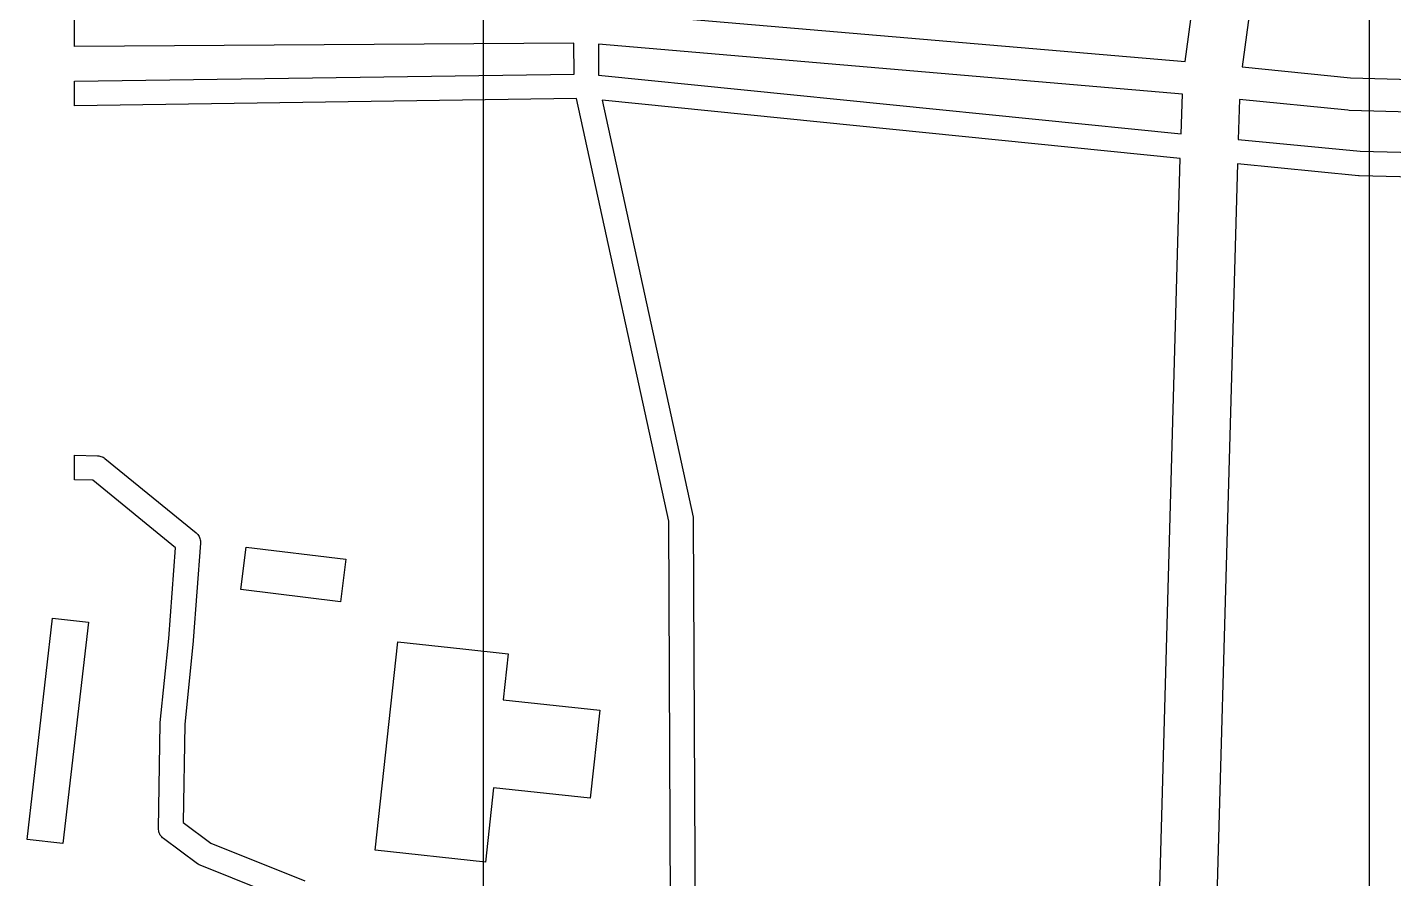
# Model space of a CAD drawing. Header units: centimetres. Extents: x 117202 to 132010, y -43374 to -16879.
# Drawn here: x 118285 to 126644, y -27710 to -22500 of the extents above; entities that cross this region are included whole.
import ezdxf

# ---------------------------------------------------------------- set-up
doc = ezdxf.new("R2010")
doc.units = ezdxf.units.CM
for name, color, linetype in [('C-BLDG-EXST', 7, 'Continuous'), ('C-ROAD', 7, 'Continuous'), ('V-PROP-LINE', 7, 'Continuous')]:
    doc.layers.add(name, color=color, linetype=linetype)

msp = doc.modelspace()

# ---------------------------------------------------------------- linework, layer by layer
at = {"layer": 'C-BLDG-EXST'}
for points in [[(119623.8, -25680.1), (120233.2, -25754.2), (120201.1, -26015), (119591.8, -25939.9)], [(118440.2, -26115.6), (118658.5, -26141), (118503.5, -27495.2), (118285.3, -27469.7)], [(120552.7, -26260.4), (120950.5, -26302.4), (121226.8, -26333.4), (121196.3, -26615.3), (121787.7, -26679.4), (121728.1, -27217.7), (121137.4, -27153.6), (121087.5, -27607.9), (120412.7, -27535)]]:
    msp.add_lwpolyline(points, close=True, dxfattribs=at)
at = {"layer": 'C-ROAD'}
for points in [[(121712.1, -22396.9), (125368.3, -22709.6), (125414, -22376.6)], [(122221.6, -28332.3), (122209.6, -25521.4), (121645.6, -22936.1), (118573.6, -22979.1), (118573.6, -22829.1), (121630.3, -22786.3), (121629.2, -22597.1), (118573.6, -22617.9), (118573.6, -22417.9)], [(125760.8, -22424.2), (125717.2, -22741.9), (126380.4, -22807.9), (128996.4, -22879.3)], [(128996.4, -23079.4), (126371.3, -23007.7), (126364.1, -23007.3), (125700.7, -22941.3), (125692.9, -23185.7), (126440.4, -23258.4), (128996.4, -23321.7)], [(128996.4, -23471.7), (126434, -23408.3), (126428.6, -23408), (125688.4, -23335.9), (125503, -29921), (127138, -29318.7)], [(119936.4, -27865.5), (119342.7, -27627.8), (119336.8, -27625.1), (119331.1, -27622), (119325.8, -27618.3), (119117.9, -27463.6), (119112.5, -27459.1), (119107.4, -27454.1), (119102.9, -27448.6), (119098.9, -27442.7), (119095.4, -27436.5), (119092.6, -27430), (119090.4, -27423.3), (119088.9, -27416.3), (119088, -27409.3), (119087.8, -27402.2), (119098.2, -26761.1), (119098.6, -26754.7), (119150.6, -26239.5), (119192.3, -25684.8), (118685.3, -25271.3), (118573.6, -25268.4), (118573.6, -25118.4), (118714.8, -25122.1), (118714.8, -25122.1), (118721.8, -25122.6), (118728.8, -25123.7), (118735.6, -25125.6), (118742.2, -25128), (118748.5, -25131.1), (118754.6, -25134.7), (118760.2, -25138.9), (119317.4, -25593.2), (119322.8, -25598.1), (119327.6, -25603.4), (119332, -25609.1), (119335.8, -25615.3), (119338.9, -25621.7), (119341.4, -25628.5), (119343.3, -25635.5), (119344.5, -25642.6), (119345, -25649.8), (119344.8, -25657), (119300.1, -26251.7), (119299.9, -26253.6), (119248.1, -26766.7), (119238.4, -27366.2), (119407.5, -27492.2), (119983.9, -27722.9)]]:
    msp.add_lwpolyline(points, dxfattribs=at)
for points in [[(121779.2, -22603.4), (121780.4, -22792.4), (125343.8, -23151.1), (125351.5, -22908.9), (121779.2, -22603.4)], [(122359.1, -25505), (122359.6, -25512.9), (122372.1, -28428.4), (125127.3, -29979.7), (125136.5, -29970.5), (125151.8, -29958), (125339.2, -23301.4), (121801.1, -22945.2), (122357.9, -25497.2), (122359.1, -25505)]]:
    msp.add_lwpolyline(points, close=True, dxfattribs=at)
at = {"layer": 'V-PROP-LINE'}
msp.add_lwpolyline([(121073.6, -36731.5), (126496.4, -36731.5), (126496.4, -19710.3), (121073.6, -19710.3)], close=True, dxfattribs=at)

doc.saveas('drawing.dxf')
